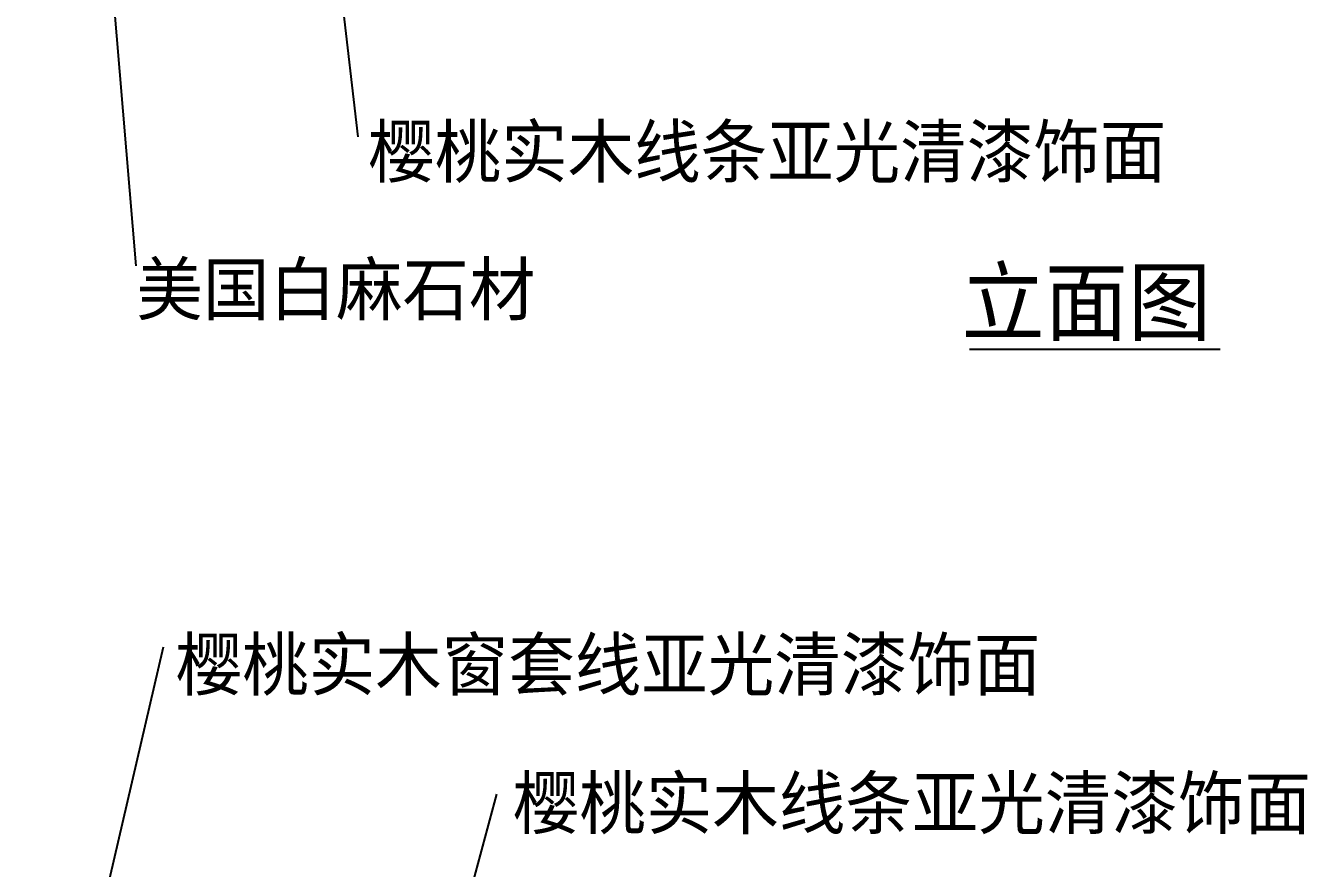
# Model space of a CAD drawing. Header units: metres. Extents: x 223 to 5327, y 242 to 6977.
# Drawn here: x 883 to 2386, y 1977 to 2965 of the extents above; entities that cross this region are included whole.
import ezdxf

# ---------------------------------------------------------------- set-up
doc = ezdxf.new("R2010")
doc.units = ezdxf.units.M
doc.layers.add('DIM', color=3, linetype='Continuous')
doc.layers.add('TEXT', color=3, linetype='Continuous')
doc.dimstyles.get("Standard").update_dxf_attribs({"dimtxt": 2.5, "dimasz": 2.5, "dimexe": 1.25, "dimexo": 0.625, "dimtad": 1, "dimcen": 2.5, "dimazin": 3, "dimtfac": 1, "dimtmove": 0, "dimatfit": 3})

msp = doc.modelspace()

# ---------------------------------------------------------------- linework, layer by layer
at = {"layer": 'TEXT'}
msp.add_line((1989.61, 2585.8), (2283.49, 2585.8), dxfattribs=at)

# ---------------------------------------------------------------- texts
for s, height, p in [('樱桃实木线条亚光清漆饰面', 60, (1284.43, 2787.47)), ('美国白麻石材', 60, (1012.73, 2626.14)), ('立面图', 75, (1980.42, 2603.74)), ('樱桃实木窗套线亚光清漆饰面', 60, (1058.78, 2186.35)), ('樱桃实木线条亚光清漆饰面', 60, (1454.07, 2023.88))]:
    msp.add_text(s, height=height, dxfattribs=at).set_placement(p)

# ---------------------------------------------------------------- leaders
at = {"layer": 'DIM'}
for points in [[(1166.91, 3732.43), (1272.49, 2834.69)], [(950.46, 3416.03), (1012.11, 2683.48)], [(882.87, 1542.12), (1044.51, 2236.88)], [(1233.54, 1310.55), (1435.23, 2064.14)]]:
    msp.add_leader(points, dimstyle='Standard', dxfattribs=at)

doc.saveas('drawing.dxf')
